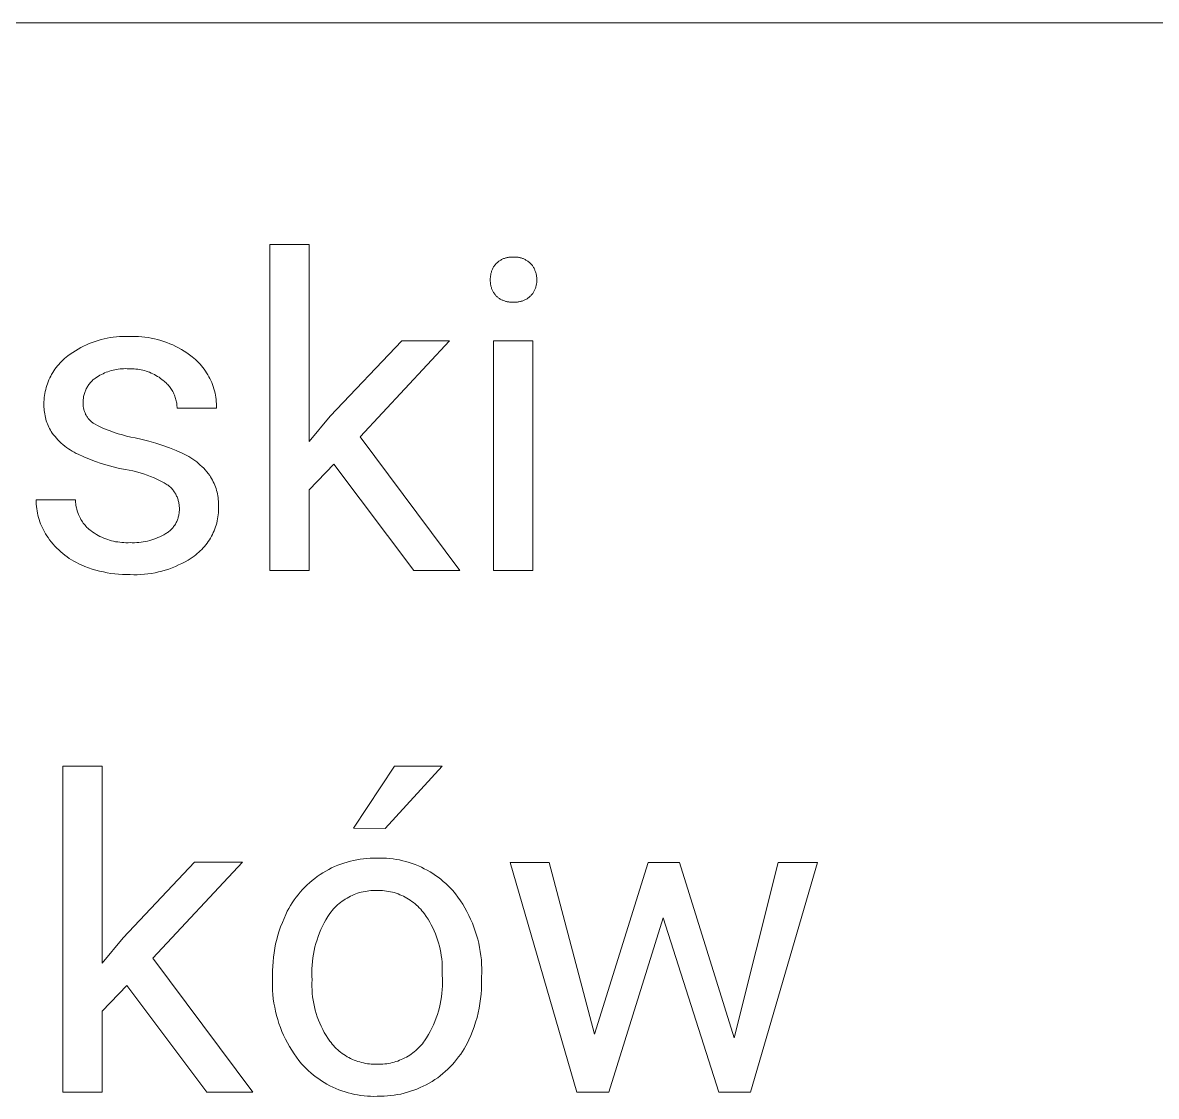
# Model space of a CAD drawing. Header units: millimetres. Extents: x 373 to 3451, y -552 to 1598.
# Drawn here: x 2938.5 to 3045.4, y -309.1 to -207.9 of the extents above; entities that cross this region are included whole.
import ezdxf

# ---------------------------------------------------------------- set-up
doc = ezdxf.new("R2010")
doc.units = ezdxf.units.MM
doc.header["$MEASUREMENT"] = 0
doc.layers.add('Domyślny', color=7, linetype='Continuous', true_color=0x000000)

msp = doc.modelspace()

# ---------------------------------------------------------------- linework, layer by layer
at = {"layer": 'Domyślny', "color": 18, "lineweight": 15, "true_color": 0x000000}
for p, q in [((3447.83, -207.87), (2287.65, -207.87)), ((2961.82, -259.53), (2961.82, -228.78)), ((2961.82, -228.78), (2965.52, -228.78)), ((2965.52, -228.78), (2965.52, -247.37)), ((2982.89, -230.97), (2982.92, -230.9)), ((2982.92, -230.9), (2982.96, -230.84)), ((2982.96, -230.84), (2983.01, -230.77)), ((2983.01, -230.77), (2983.05, -230.71)), ((2983.05, -230.71), (2983.1, -230.66)), ((2983.1, -230.66), (2983.14, -230.6)), ((2983.14, -230.6), (2983.2, -230.55)), ((2983.2, -230.55), (2983.25, -230.5)), ((2983.25, -230.5), (2983.3, -230.45)), ((2983.3, -230.45), (2983.36, -230.41)), ((2983.36, -230.41), (2983.42, -230.36)), ((2983.42, -230.36), (2983.48, -230.32)), ((2983.48, -230.32), (2983.54, -230.28)), ((2983.54, -230.28), (2983.6, -230.25)), ((2983.6, -230.25), (2983.67, -230.21)), ((2983.67, -230.21), (2983.73, -230.18)), ((2983.73, -230.18), (2983.8, -230.15)), ((2983.8, -230.15), (2983.86, -230.12)), ((2983.86, -230.12), (2983.93, -230.09)), ((2983.93, -230.09), (2984, -230.07)), ((2984, -230.07), (2984.07, -230.05)), ((2984.07, -230.05), (2984.14, -230.03)), ((2984.14, -230.03), (2984.21, -230.01)), ((2984.21, -230.01), (2984.28, -230)), ((2984.28, -230), (2984.35, -229.99)), ((2984.35, -229.99), (2984.42, -229.98)), ((2984.42, -229.98), (2984.5, -229.97)), ((2984.5, -229.97), (2984.57, -229.97)), ((2984.57, -229.97), (2984.64, -229.97)), ((2984.64, -229.97), (2984.71, -229.97)), ((2984.71, -229.97), (2984.78, -229.97)), ((2984.78, -229.97), (2984.86, -229.97)), ((2984.86, -229.97), (2984.93, -229.97)), ((2984.93, -229.97), (2985, -229.97)), ((2985, -229.97), (2985.07, -229.97)), ((2985.07, -229.97), (2985.15, -229.98)), ((2985.15, -229.98), (2985.22, -229.99)), ((2985.22, -229.99), (2985.29, -230)), ((2985.29, -230), (2985.36, -230.02)), ((2985.36, -230.02), (2985.43, -230.03)), ((2985.43, -230.03), (2985.5, -230.05)), ((2985.5, -230.05), (2985.57, -230.07)), ((2985.57, -230.07), (2985.64, -230.1)), ((2985.64, -230.1), (2985.71, -230.12)), ((2985.71, -230.12), (2985.77, -230.15)), ((2985.77, -230.15), (2985.84, -230.18)), ((2985.84, -230.18), (2985.9, -230.21)), ((2985.9, -230.21), (2985.97, -230.25)), ((2985.97, -230.25), (2986.03, -230.28)), ((2986.03, -230.28), (2986.09, -230.32)), ((2986.09, -230.32), (2986.15, -230.36)), ((2986.15, -230.36), (2986.21, -230.41)), ((2986.21, -230.41), (2986.26, -230.45)), ((2986.26, -230.45), (2986.32, -230.5)), ((2986.32, -230.5), (2986.37, -230.55)), ((2986.37, -230.55), (2986.42, -230.6)), ((2986.42, -230.6), (2986.47, -230.65)), ((2986.47, -230.65), (2986.52, -230.71)), ((2986.52, -230.71), (2986.57, -230.77)), ((2986.57, -230.77), (2986.61, -230.83)), ((2986.61, -230.83), (2986.65, -230.9)), ((2986.65, -230.9), (2986.69, -230.96)), ((2982.6, -231.96), (2982.61, -231.89)), ((2982.6, -232.04), (2982.6, -231.96)), ((2982.61, -231.82), (2982.62, -231.74)), ((2982.61, -231.89), (2982.61, -231.82)), ((2982.62, -231.74), (2982.64, -231.67)), ((2982.64, -231.67), (2982.65, -231.59)), ((2982.65, -231.59), (2982.67, -231.52)), ((2982.67, -231.52), (2982.69, -231.45)), ((2982.69, -231.45), (2982.71, -231.38)), ((2982.71, -231.38), (2982.73, -231.31)), ((2982.73, -231.31), (2982.76, -231.24)), ((2982.76, -231.24), (2982.79, -231.17)), ((2982.79, -231.17), (2982.82, -231.1)), ((2982.82, -231.1), (2982.85, -231.03)), ((2982.85, -231.03), (2982.89, -230.97)), ((2986.69, -230.96), (2986.73, -231.03)), ((2986.73, -231.03), (2986.76, -231.1)), ((2986.76, -231.1), (2986.79, -231.16)), ((2986.79, -231.16), (2986.82, -231.23)), ((2986.82, -231.23), (2986.85, -231.3)), ((2986.85, -231.3), (2986.88, -231.37)), ((2986.88, -231.37), (2986.9, -231.45)), ((2986.9, -231.45), (2986.92, -231.52)), ((2986.92, -231.52), (2986.94, -231.59)), ((2986.94, -231.59), (2986.95, -231.67)), ((2986.95, -231.67), (2986.96, -231.74)), ((2986.96, -231.74), (2986.97, -231.81)), ((2986.97, -231.81), (2986.98, -231.89)), ((2986.98, -231.89), (2986.99, -231.96)), ((2986.99, -231.96), (2986.99, -232.04)), ((2982.6, -232.11), (2982.6, -232.04)), ((2982.6, -232.19), (2982.6, -232.11)), ((2982.6, -232.26), (2982.6, -232.19)), ((2982.61, -232.34), (2982.6, -232.26)), ((2982.61, -232.41), (2982.61, -232.34)), ((2982.62, -232.49), (2982.61, -232.41)), ((2982.63, -232.56), (2982.62, -232.49)), ((2982.65, -232.63), (2982.63, -232.56)), ((2982.66, -232.71), (2982.65, -232.63)), ((2982.68, -232.78), (2982.66, -232.71)), ((2982.71, -232.85), (2982.68, -232.78)), ((2982.73, -232.92), (2982.71, -232.85)), ((2982.76, -232.99), (2982.73, -232.92)), ((2982.78, -233.06), (2982.76, -232.99)), ((2982.82, -233.13), (2982.78, -233.06)), ((2986.78, -233.09), (2986.75, -233.15)), ((2986.81, -233.02), (2986.78, -233.09)), ((2986.84, -232.96), (2986.81, -233.02)), ((2986.87, -232.89), (2986.84, -232.96)), ((2986.89, -232.82), (2986.87, -232.89)), ((2986.91, -232.75), (2986.89, -232.82)), ((2986.93, -232.68), (2986.91, -232.75)), ((2986.94, -232.61), (2986.93, -232.68)), ((2986.96, -232.54), (2986.94, -232.61)), ((2986.97, -232.47), (2986.96, -232.54)), ((2986.98, -232.4), (2986.97, -232.47)), ((2986.99, -232.26), (2986.98, -232.33)), ((2986.98, -232.33), (2986.98, -232.4)), ((2986.99, -232.04), (2986.99, -232.11)), ((2986.99, -232.11), (2986.99, -232.19)), ((2986.99, -232.19), (2986.99, -232.26)), ((2982.85, -233.19), (2982.82, -233.13)), ((2982.89, -233.26), (2982.85, -233.19)), ((2982.92, -233.32), (2982.89, -233.26)), ((2982.96, -233.38), (2982.92, -233.32)), ((2983.01, -233.45), (2982.96, -233.38)), ((2983.05, -233.51), (2983.01, -233.45)), ((2983.1, -233.56), (2983.05, -233.51)), ((2983.14, -233.62), (2983.1, -233.56)), ((2983.2, -233.67), (2983.14, -233.62)), ((2983.25, -233.72), (2983.2, -233.67)), ((2983.31, -233.76), (2983.25, -233.72)), ((2983.36, -233.81), (2983.31, -233.76)), ((2983.42, -233.85), (2983.36, -233.81)), ((2983.48, -233.89), (2983.42, -233.85)), ((2983.54, -233.93), (2983.48, -233.89)), ((2983.61, -233.96), (2983.54, -233.93)), ((2983.67, -233.99), (2983.61, -233.96)), ((2983.73, -234.03), (2983.67, -233.99)), ((2983.8, -234.05), (2983.73, -234.03)), ((2983.87, -234.08), (2983.8, -234.05)), ((2983.93, -234.11), (2983.87, -234.08)), ((2984, -234.13), (2983.93, -234.11)), ((2984.07, -234.15), (2984, -234.13)), ((2984.14, -234.17), (2984.07, -234.15)), ((2985.45, -234.16), (2985.38, -234.17)), ((2985.53, -234.14), (2985.45, -234.16)), ((2985.6, -234.12), (2985.53, -234.14)), ((2985.67, -234.09), (2985.6, -234.12)), ((2985.74, -234.07), (2985.67, -234.09)), ((2985.81, -234.04), (2985.74, -234.07)), ((2985.87, -234.01), (2985.81, -234.04)), ((2985.94, -233.97), (2985.87, -234.01)), ((2986.01, -233.94), (2985.94, -233.97)), ((2986.07, -233.9), (2986.01, -233.94)), ((2986.13, -233.86), (2986.07, -233.9)), ((2986.19, -233.81), (2986.13, -233.86)), ((2986.25, -233.77), (2986.19, -233.81)), ((2986.31, -233.72), (2986.25, -233.77)), ((2986.37, -233.67), (2986.31, -233.72)), ((2986.42, -233.62), (2986.37, -233.67)), ((2986.47, -233.57), (2986.42, -233.62)), ((2986.52, -233.51), (2986.47, -233.57)), ((2986.56, -233.46), (2986.52, -233.51)), ((2986.6, -233.4), (2986.56, -233.46)), ((2986.64, -233.34), (2986.6, -233.4)), ((2986.68, -233.28), (2986.64, -233.34)), ((2986.72, -233.22), (2986.68, -233.28)), ((2986.75, -233.15), (2986.72, -233.22)), ((2984.21, -234.18), (2984.14, -234.17)), ((2984.28, -234.19), (2984.21, -234.18)), ((2984.35, -234.2), (2984.28, -234.19)), ((2984.43, -234.21), (2984.35, -234.2)), ((2984.5, -234.22), (2984.43, -234.21)), ((2984.57, -234.22), (2984.5, -234.22)), ((2984.64, -234.22), (2984.57, -234.22)), ((2984.71, -234.22), (2984.64, -234.22)), ((2984.78, -234.22), (2984.71, -234.22)), ((2984.86, -234.22), (2984.78, -234.22)), ((2984.93, -234.22), (2984.86, -234.22)), ((2985.01, -234.22), (2984.93, -234.22)), ((2985.08, -234.22), (2985.01, -234.22)), ((2985.16, -234.21), (2985.08, -234.22)), ((2985.23, -234.2), (2985.16, -234.21)), ((2985.31, -234.19), (2985.23, -234.2)), ((2985.38, -234.17), (2985.31, -234.19)), ((2943.98, -238.5), (2944.24, -238.37)), ((2944.24, -238.37), (2944.51, -238.24)), ((2944.51, -238.24), (2944.78, -238.12)), ((2944.78, -238.12), (2945.05, -238.02)), ((2945.05, -238.02), (2945.33, -237.92)), ((2945.33, -237.92), (2945.61, -237.83)), ((2945.61, -237.83), (2945.89, -237.75)), ((2945.89, -237.75), (2946.18, -237.68)), ((2946.18, -237.68), (2946.46, -237.61)), ((2946.46, -237.61), (2946.75, -237.56)), ((2946.75, -237.56), (2947.04, -237.52)), ((2947.04, -237.52), (2947.34, -237.49)), ((2947.34, -237.49), (2947.63, -237.47)), ((2947.63, -237.47), (2947.92, -237.45)), ((2947.92, -237.45), (2948.22, -237.45)), ((2948.22, -237.45), (2948.51, -237.46)), ((2948.51, -237.46), (2948.82, -237.45)), ((2948.82, -237.45), (2949.12, -237.45)), ((2949.12, -237.45), (2949.43, -237.46)), ((2949.43, -237.46), (2949.73, -237.49)), ((2949.73, -237.49), (2950.03, -237.52)), ((2950.03, -237.52), (2950.33, -237.56)), ((2950.33, -237.56), (2950.63, -237.61)), ((2950.63, -237.61), (2950.93, -237.68)), ((2950.93, -237.68), (2951.23, -237.75)), ((2951.23, -237.75), (2951.52, -237.83)), ((2951.52, -237.83), (2951.81, -237.92)), ((2951.81, -237.92), (2952.1, -238.03)), ((2952.1, -238.03), (2952.38, -238.14)), ((2952.38, -238.14), (2952.66, -238.26)), ((2952.66, -238.26), (2952.93, -238.39)), ((2952.93, -238.39), (2953.2, -238.53)), ((2967.51, -244.99), (2974.26, -237.86)), ((2978.76, -237.86), (2970.33, -246.91)), ((2974.26, -237.86), (2978.76, -237.86)), ((2982.91, -259.52), (2982.91, -237.86)), ((2982.91, -237.86), (2986.61, -237.86)), ((2986.61, -237.86), (2986.61, -259.52)), ((2942.45, -239.55), (2942.6, -239.42)), ((2942.6, -239.42), (2942.75, -239.3)), ((2942.75, -239.3), (2942.99, -239.13)), ((2942.99, -239.13), (2943.23, -238.96)), ((2943.23, -238.96), (2943.47, -238.8)), ((2943.47, -238.8), (2943.73, -238.65)), ((2943.73, -238.65), (2943.98, -238.5)), ((2953.2, -238.53), (2953.47, -238.68)), ((2953.47, -238.68), (2953.73, -238.84)), ((2953.73, -238.84), (2953.98, -239.01)), ((2953.98, -239.01), (2954.23, -239.18)), ((2954.23, -239.18), (2954.48, -239.37)), ((2954.48, -239.37), (2954.64, -239.5)), ((2954.64, -239.5), (2954.79, -239.63)), ((2941.43, -240.7), (2941.54, -240.54)), ((2941.54, -240.54), (2941.66, -240.39)), ((2941.66, -240.39), (2941.78, -240.24)), ((2941.78, -240.24), (2941.9, -240.09)), ((2941.9, -240.09), (2942.03, -239.95)), ((2942.03, -239.95), (2942.17, -239.81)), ((2942.17, -239.81), (2942.31, -239.67)), ((2942.31, -239.67), (2942.45, -239.55)), ((2947.35, -240.57), (2947.18, -240.6)), ((2947.51, -240.54), (2947.35, -240.57)), ((2947.68, -240.52), (2947.51, -240.54)), ((2947.84, -240.51), (2947.68, -240.52)), ((2948.01, -240.5), (2947.84, -240.51)), ((2948.18, -240.49), (2948.01, -240.5)), ((2948.35, -240.5), (2948.18, -240.49)), ((2948.51, -240.5), (2948.35, -240.5)), ((2948.68, -240.5), (2948.51, -240.5)), ((2948.85, -240.5), (2948.68, -240.5)), ((2949.01, -240.51), (2948.85, -240.5)), ((2949.18, -240.53), (2949.01, -240.51)), ((2949.35, -240.55), (2949.18, -240.53)), ((2949.51, -240.57), (2949.35, -240.55)), ((2949.67, -240.6), (2949.51, -240.57)), ((2954.79, -239.63), (2954.94, -239.77)), ((2954.94, -239.77), (2955.09, -239.92)), ((2955.09, -239.92), (2955.23, -240.07)), ((2955.23, -240.07), (2955.37, -240.22)), ((2955.37, -240.22), (2955.5, -240.38)), ((2955.5, -240.38), (2955.62, -240.55)), ((2955.62, -240.55), (2955.74, -240.72)), ((2940.9, -241.73), (2940.97, -241.55)), ((2940.97, -241.55), (2941.05, -241.37)), ((2941.05, -241.37), (2941.14, -241.2)), ((2941.14, -241.2), (2941.23, -241.03)), ((2941.23, -241.03), (2941.33, -240.87)), ((2941.33, -240.87), (2941.43, -240.7)), ((2945.06, -241.63), (2944.99, -241.7)), ((2945.13, -241.56), (2945.06, -241.63)), ((2945.2, -241.5), (2945.13, -241.56)), ((2945.28, -241.44), (2945.2, -241.5)), ((2945.36, -241.38), (2945.28, -241.44)), ((2945.49, -241.29), (2945.36, -241.38)), ((2945.64, -241.2), (2945.49, -241.29)), ((2945.78, -241.12), (2945.64, -241.2)), ((2945.93, -241.04), (2945.78, -241.12)), ((2946.08, -240.97), (2945.93, -241.04)), ((2946.23, -240.9), (2946.08, -240.97)), ((2946.38, -240.84), (2946.23, -240.9)), ((2946.54, -240.78), (2946.38, -240.84)), ((2946.7, -240.72), (2946.54, -240.78)), ((2946.86, -240.68), (2946.7, -240.72)), ((2947.02, -240.63), (2946.86, -240.68)), ((2947.18, -240.6), (2947.02, -240.63)), ((2949.84, -240.64), (2949.67, -240.6)), ((2950, -240.68), (2949.84, -240.64)), ((2950.16, -240.73), (2950, -240.68)), ((2950.32, -240.79), (2950.16, -240.73)), ((2950.47, -240.84), (2950.32, -240.79)), ((2950.63, -240.91), (2950.47, -240.84)), ((2950.78, -240.98), (2950.63, -240.91)), ((2950.93, -241.05), (2950.78, -240.98)), ((2951.07, -241.14), (2950.93, -241.05)), ((2951.22, -241.22), (2951.07, -241.14)), ((2951.36, -241.31), (2951.22, -241.22)), ((2951.5, -241.41), (2951.36, -241.31)), ((2951.63, -241.51), (2951.5, -241.41)), ((2951.76, -241.61), (2951.63, -241.51)), ((2951.85, -241.68), (2951.76, -241.61)), ((2955.74, -240.72), (2955.85, -240.89)), ((2955.85, -240.89), (2955.96, -241.07)), ((2955.96, -241.07), (2956.06, -241.25)), ((2956.06, -241.25), (2956.16, -241.43)), ((2956.16, -241.43), (2956.24, -241.62)), ((2956.24, -241.62), (2956.33, -241.81)), ((2940.59, -242.84), (2940.62, -242.65)), ((2940.62, -242.65), (2940.67, -242.46)), ((2940.67, -242.46), (2940.71, -242.28)), ((2940.71, -242.28), (2940.77, -242.09)), ((2940.77, -242.09), (2940.83, -241.91)), ((2940.83, -241.91), (2940.9, -241.73)), ((2944.38, -242.66), (2944.35, -242.75)), ((2944.42, -242.57), (2944.38, -242.66)), ((2944.46, -242.48), (2944.42, -242.57)), ((2944.5, -242.4), (2944.46, -242.48)), ((2944.54, -242.31), (2944.5, -242.4)), ((2944.59, -242.23), (2944.54, -242.31)), ((2944.64, -242.15), (2944.59, -242.23)), ((2944.69, -242.07), (2944.64, -242.15)), ((2944.75, -241.99), (2944.69, -242.07)), ((2944.8, -241.91), (2944.75, -241.99)), ((2944.86, -241.84), (2944.8, -241.91)), ((2944.93, -241.77), (2944.86, -241.84)), ((2944.99, -241.7), (2944.93, -241.77)), ((2951.94, -241.76), (2951.85, -241.68)), ((2952.03, -241.84), (2951.94, -241.76)), ((2952.11, -241.92), (2952.03, -241.84)), ((2952.19, -242), (2952.11, -241.92)), ((2952.26, -242.09), (2952.19, -242)), ((2952.34, -242.18), (2952.26, -242.09)), ((2952.41, -242.27), (2952.34, -242.18)), ((2952.48, -242.37), (2952.41, -242.27)), ((2952.54, -242.46), (2952.48, -242.37)), ((2952.6, -242.56), (2952.54, -242.46)), ((2952.66, -242.66), (2952.6, -242.56)), ((2952.71, -242.77), (2952.66, -242.66)), ((2956.33, -241.81), (2956.4, -242)), ((2956.4, -242), (2956.47, -242.19)), ((2956.47, -242.19), (2956.53, -242.39)), ((2956.53, -242.39), (2956.59, -242.59)), ((2956.59, -242.59), (2956.64, -242.79)), ((2940.51, -243.61), (2940.52, -243.42)), ((2940.51, -243.8), (2940.51, -243.61)), ((2940.52, -243.42), (2940.54, -243.22)), ((2940.54, -243.22), (2940.56, -243.03)), ((2940.56, -243.03), (2940.59, -242.84)), ((2944.21, -243.69), (2944.2, -243.77)), ((2944.2, -243.77), (2944.2, -243.85)), ((2944.22, -243.4), (2944.21, -243.5)), ((2944.21, -243.5), (2944.21, -243.59)), ((2944.21, -243.59), (2944.21, -243.69)), ((2944.23, -243.31), (2944.22, -243.4)), ((2944.24, -243.21), (2944.23, -243.31)), ((2944.25, -243.12), (2944.24, -243.21)), ((2944.27, -243.03), (2944.25, -243.12)), ((2944.3, -242.93), (2944.27, -243.03)), ((2944.32, -242.84), (2944.3, -242.93)), ((2944.35, -242.75), (2944.32, -242.84)), ((2952.76, -242.87), (2952.71, -242.77)), ((2952.81, -242.98), (2952.76, -242.87)), ((2952.85, -243.09), (2952.81, -242.98)), ((2952.89, -243.2), (2952.85, -243.09)), ((2952.92, -243.31), (2952.89, -243.2)), ((2952.96, -243.42), (2952.92, -243.31)), ((2952.98, -243.53), (2952.96, -243.42)), ((2953.01, -243.65), (2952.98, -243.53)), ((2953.03, -243.76), (2953.01, -243.65)), ((2953.04, -243.88), (2953.03, -243.76)), ((2956.64, -242.79), (2956.68, -242.99)), ((2956.68, -242.99), (2956.71, -243.19)), ((2956.71, -243.19), (2956.74, -243.4)), ((2956.74, -243.4), (2956.76, -243.6)), ((2956.76, -243.6), (2956.78, -243.81)), ((2940.51, -243.97), (2940.51, -243.8)), ((2940.51, -244.13), (2940.51, -243.97)), ((2940.52, -244.29), (2940.51, -244.13)), ((2940.53, -244.45), (2940.52, -244.29)), ((2940.55, -244.61), (2940.53, -244.45)), ((2940.58, -244.77), (2940.55, -244.61)), ((2940.61, -244.93), (2940.58, -244.77)), ((2944.2, -243.85), (2944.21, -243.92)), ((2944.21, -243.92), (2944.21, -244)), ((2944.21, -244), (2944.22, -244.08)), ((2944.22, -244.08), (2944.23, -244.15)), ((2944.23, -244.15), (2944.24, -244.23)), ((2944.24, -244.23), (2944.26, -244.31)), ((2944.26, -244.31), (2944.28, -244.38)), ((2944.28, -244.38), (2944.3, -244.45)), ((2944.3, -244.45), (2944.32, -244.53)), ((2944.32, -244.53), (2944.35, -244.6)), ((2944.35, -244.6), (2944.38, -244.67)), ((2944.38, -244.67), (2944.41, -244.74)), ((2944.41, -244.74), (2944.44, -244.81)), ((2944.44, -244.81), (2944.48, -244.88)), ((2953.05, -243.99), (2953.04, -243.88)), ((2953.06, -244.11), (2953.05, -243.99)), ((2953.06, -244.22), (2953.06, -244.11)), ((2956.78, -244.22), (2953.06, -244.22)), ((2956.78, -243.81), (2956.78, -244.02)), ((2956.78, -244.02), (2956.78, -244.22)), ((2940.64, -245.09), (2940.61, -244.93)), ((2940.69, -245.25), (2940.64, -245.09)), ((2940.73, -245.4), (2940.69, -245.25)), ((2940.78, -245.56), (2940.73, -245.4)), ((2940.84, -245.71), (2940.78, -245.56)), ((2940.9, -245.86), (2940.84, -245.71)), ((2940.97, -246.01), (2940.9, -245.86)), ((2944.48, -244.88), (2944.52, -244.95)), ((2944.52, -244.95), (2944.56, -245.01)), ((2944.56, -245.01), (2944.6, -245.08)), ((2944.6, -245.08), (2944.65, -245.14)), ((2944.65, -245.14), (2944.69, -245.2)), ((2944.69, -245.2), (2944.74, -245.26)), ((2944.74, -245.26), (2944.8, -245.32)), ((2944.8, -245.32), (2944.85, -245.38)), ((2944.85, -245.38), (2944.9, -245.43)), ((2944.9, -245.43), (2944.96, -245.48)), ((2944.96, -245.48), (2945.02, -245.53)), ((2945.02, -245.53), (2945.08, -245.58)), ((2945.08, -245.58), (2945.14, -245.62)), ((2945.14, -245.62), (2945.21, -245.67)), ((2945.21, -245.67), (2945.27, -245.71)), ((2945.27, -245.71), (2945.63, -245.89)), ((2945.63, -245.89), (2946, -246.07)), ((2965.52, -247.37), (2967.51, -244.99)), ((2941.04, -246.15), (2940.97, -246.01)), ((2941.12, -246.29), (2941.04, -246.15)), ((2941.2, -246.43), (2941.12, -246.29)), ((2941.29, -246.57), (2941.2, -246.43)), ((2941.42, -246.74), (2941.29, -246.57)), ((2941.55, -246.9), (2941.42, -246.74)), ((2941.69, -247.06), (2941.55, -246.9)), ((2946, -246.07), (2946.37, -246.23)), ((2946.37, -246.23), (2946.75, -246.37)), ((2946.75, -246.37), (2947.13, -246.51)), ((2947.13, -246.51), (2947.52, -246.64)), ((2947.52, -246.64), (2947.91, -246.75)), ((2947.91, -246.75), (2948.3, -246.85)), ((2948.3, -246.85), (2948.7, -246.94)), ((2948.7, -246.94), (2949.1, -247.01)), ((2970.33, -246.91), (2979.74, -259.53)), ((2941.83, -247.22), (2941.69, -247.06)), ((2941.98, -247.37), (2941.83, -247.22)), ((2942.14, -247.51), (2941.98, -247.37)), ((2942.3, -247.65), (2942.14, -247.51)), ((2942.46, -247.79), (2942.3, -247.65)), ((2942.63, -247.92), (2942.46, -247.79)), ((2942.81, -248.04), (2942.63, -247.92)), ((2942.98, -248.16), (2942.81, -248.04)), ((2949.1, -247.01), (2949.76, -247.16)), ((2949.76, -247.16), (2950.41, -247.33)), ((2950.41, -247.33), (2951.07, -247.52)), ((2951.07, -247.52), (2951.71, -247.73)), ((2951.71, -247.73), (2952.35, -247.96)), ((2952.35, -247.96), (2952.98, -248.21)), ((2943.16, -248.27), (2942.98, -248.16)), ((2943.35, -248.38), (2943.16, -248.27)), ((2943.53, -248.48), (2943.35, -248.38)), ((2943.73, -248.57), (2943.53, -248.48)), ((2944.26, -248.81), (2943.73, -248.57)), ((2944.81, -249.04), (2944.26, -248.81)), ((2945.36, -249.24), (2944.81, -249.04)), ((2952.98, -248.21), (2953.6, -248.49)), ((2953.6, -248.49), (2953.8, -248.58)), ((2953.8, -248.58), (2953.99, -248.68)), ((2953.99, -248.68), (2954.18, -248.79)), ((2954.18, -248.79), (2954.37, -248.91)), ((2954.37, -248.91), (2954.56, -249.03)), ((2954.56, -249.03), (2954.74, -249.16)), ((2945.91, -249.43), (2945.36, -249.24)), ((2946.48, -249.61), (2945.91, -249.43)), ((2947.04, -249.76), (2946.48, -249.61)), ((2947.62, -249.9), (2947.04, -249.76)), ((2948.19, -250.01), (2947.62, -249.9)), ((2948.54, -250.07), (2948.19, -250.01)), ((2948.89, -250.14), (2948.54, -250.07)), ((2949.23, -250.22), (2948.89, -250.14)), ((2954.74, -249.16), (2954.91, -249.29)), ((2954.91, -249.29), (2955.09, -249.43)), ((2955.09, -249.43), (2955.25, -249.58)), ((2955.25, -249.58), (2955.41, -249.73)), ((2955.41, -249.73), (2955.57, -249.89)), ((2955.57, -249.89), (2955.72, -250.05)), ((2955.72, -250.05), (2955.87, -250.22)), ((2967.85, -249.49), (2965.52, -251.91)), ((2975.39, -259.53), (2967.85, -249.49)), ((2949.57, -250.32), (2949.23, -250.22)), ((2949.9, -250.42), (2949.57, -250.32)), ((2950.24, -250.53), (2949.9, -250.42)), ((2950.57, -250.66), (2950.24, -250.53)), ((2950.89, -250.79), (2950.57, -250.66)), ((2951.21, -250.94), (2950.89, -250.79)), ((2951.53, -251.1), (2951.21, -250.94)), ((2951.84, -251.26), (2951.53, -251.1)), ((2952.14, -251.44), (2951.84, -251.26)), ((2955.87, -250.22), (2956, -250.39)), ((2956, -250.39), (2956.14, -250.57)), ((2956.14, -250.57), (2956.23, -250.71)), ((2956.23, -250.71), (2956.32, -250.86)), ((2956.32, -250.86), (2956.4, -251.01)), ((2956.4, -251.01), (2956.48, -251.17)), ((2956.48, -251.17), (2956.55, -251.33)), ((2952.21, -251.49), (2952.14, -251.44)), ((2952.29, -251.55), (2952.21, -251.49)), ((2952.36, -251.61), (2952.29, -251.55)), ((2952.43, -251.68), (2952.36, -251.61)), ((2952.49, -251.74), (2952.43, -251.68)), ((2952.56, -251.81), (2952.49, -251.74)), ((2952.62, -251.88), (2952.56, -251.81)), ((2952.68, -251.95), (2952.62, -251.88)), ((2952.74, -252.03), (2952.68, -251.95)), ((2952.79, -252.1), (2952.74, -252.03)), ((2952.84, -252.18), (2952.79, -252.1)), ((2952.89, -252.26), (2952.84, -252.18)), ((2952.94, -252.34), (2952.89, -252.26)), ((2956.55, -251.33), (2956.62, -251.49)), ((2956.62, -251.49), (2956.68, -251.65)), ((2956.68, -251.65), (2956.74, -251.81)), ((2956.74, -251.81), (2956.79, -251.98)), ((2956.79, -251.98), (2956.83, -252.14)), ((2956.83, -252.14), (2956.87, -252.31)), ((2956.87, -252.31), (2956.91, -252.48)), ((2965.52, -251.91), (2965.52, -259.53)), ((2939.77, -253.06), (2939.77, -252.85)), ((2939.77, -252.85), (2943.47, -252.85)), ((2939.78, -253.28), (2939.77, -253.06)), ((2939.8, -253.49), (2939.78, -253.28)), ((2943.47, -252.85), (2943.47, -252.98)), ((2943.47, -252.98), (2943.48, -253.12)), ((2943.48, -253.12), (2943.5, -253.25)), ((2943.5, -253.25), (2943.52, -253.38)), ((2943.52, -253.38), (2943.54, -253.51)), ((2952.98, -252.42), (2952.94, -252.34)), ((2953.02, -252.51), (2952.98, -252.42)), ((2953.06, -252.59), (2953.02, -252.51)), ((2953.1, -252.68), (2953.06, -252.59)), ((2953.13, -252.77), (2953.1, -252.68)), ((2953.16, -252.85), (2953.13, -252.77)), ((2953.18, -252.94), (2953.16, -252.85)), ((2953.21, -253.03), (2953.18, -252.94)), ((2953.23, -253.13), (2953.21, -253.03)), ((2953.24, -253.22), (2953.23, -253.13)), ((2953.26, -253.31), (2953.24, -253.22)), ((2953.27, -253.4), (2953.26, -253.31)), ((2953.27, -253.5), (2953.27, -253.4)), ((2956.91, -252.48), (2956.93, -252.66)), ((2956.93, -252.66), (2956.95, -252.83)), ((2956.95, -252.83), (2956.97, -253)), ((2956.97, -253), (2956.98, -253.17)), ((2956.98, -253.17), (2956.98, -253.35)), ((2956.98, -253.35), (2956.98, -253.52)), ((2939.83, -253.7), (2939.8, -253.49)), ((2939.86, -253.91), (2939.83, -253.7)), ((2939.9, -254.11), (2939.86, -253.91)), ((2939.94, -254.32), (2939.9, -254.11)), ((2939.99, -254.52), (2939.94, -254.32)), ((2943.54, -253.51), (2943.57, -253.63)), ((2943.57, -253.63), (2943.6, -253.76)), ((2943.6, -253.76), (2943.63, -253.89)), ((2943.63, -253.89), (2943.67, -254.01)), ((2943.67, -254.01), (2943.72, -254.14)), ((2943.72, -254.14), (2943.77, -254.26)), ((2943.77, -254.26), (2943.82, -254.38)), ((2943.82, -254.38), (2943.88, -254.5)), ((2953.18, -254.5), (2953.21, -254.41)), ((2953.21, -254.41), (2953.23, -254.32)), ((2953.23, -254.32), (2953.24, -254.23)), ((2953.24, -254.23), (2953.26, -254.14)), ((2953.26, -254.14), (2953.27, -254.05)), ((2953.28, -253.59), (2953.27, -253.5)), ((2953.27, -253.96), (2953.28, -253.87)), ((2953.27, -254.05), (2953.27, -253.96)), ((2953.28, -253.68), (2953.28, -253.59)), ((2953.28, -253.78), (2953.28, -253.68)), ((2953.28, -253.87), (2953.28, -253.78)), ((2956.94, -254.29), (2956.92, -254.48)), ((2956.96, -254.1), (2956.94, -254.29)), ((2956.97, -253.91), (2956.96, -254.1)), ((2956.98, -253.71), (2956.97, -253.91)), ((2956.98, -253.52), (2956.98, -253.71)), ((2940.05, -254.73), (2939.99, -254.52)), ((2940.12, -254.93), (2940.05, -254.73)), ((2940.19, -255.13), (2940.12, -254.93)), ((2940.27, -255.32), (2940.19, -255.13)), ((2940.36, -255.51), (2940.27, -255.32)), ((2940.45, -255.7), (2940.36, -255.51)), ((2943.88, -254.5), (2943.94, -254.61)), ((2943.94, -254.61), (2944, -254.73)), ((2944, -254.73), (2944.07, -254.84)), ((2944.07, -254.84), (2944.14, -254.95)), ((2944.14, -254.95), (2944.22, -255.06)), ((2944.22, -255.06), (2944.3, -255.16)), ((2944.3, -255.16), (2944.38, -255.26)), ((2944.38, -255.26), (2944.47, -255.36)), ((2944.47, -255.36), (2944.56, -255.46)), ((2944.56, -255.46), (2944.66, -255.55)), ((2952.56, -255.6), (2952.63, -255.53)), ((2952.63, -255.53), (2952.68, -255.46)), ((2952.68, -255.46), (2952.74, -255.39)), ((2952.74, -255.39), (2952.8, -255.32)), ((2952.8, -255.32), (2952.85, -255.24)), ((2952.85, -255.24), (2952.9, -255.16)), ((2952.9, -255.16), (2952.94, -255.08)), ((2952.94, -255.08), (2952.99, -255)), ((2952.99, -255), (2953.03, -254.92)), ((2953.03, -254.92), (2953.06, -254.84)), ((2953.06, -254.84), (2953.1, -254.76)), ((2953.1, -254.76), (2953.13, -254.67)), ((2953.13, -254.67), (2953.16, -254.58)), ((2953.16, -254.58), (2953.18, -254.5)), ((2956.69, -255.42), (2956.63, -255.6)), ((2956.75, -255.24), (2956.69, -255.42)), ((2956.8, -255.05), (2956.75, -255.24)), ((2956.85, -254.86), (2956.8, -255.05)), ((2956.88, -254.67), (2956.85, -254.86)), ((2956.92, -254.48), (2956.88, -254.67)), ((2940.55, -255.89), (2940.45, -255.7)), ((2940.66, -256.07), (2940.55, -255.89)), ((2940.77, -256.25), (2940.66, -256.07)), ((2940.89, -256.43), (2940.77, -256.25)), ((2941.04, -256.64), (2940.89, -256.43)), ((2944.66, -255.55), (2944.75, -255.64)), ((2944.75, -255.64), (2944.85, -255.72)), ((2944.85, -255.72), (2944.96, -255.8)), ((2944.96, -255.8), (2945.12, -255.92)), ((2945.12, -255.92), (2945.28, -256.02)), ((2945.28, -256.02), (2945.45, -256.13)), ((2945.45, -256.13), (2945.62, -256.22)), ((2945.62, -256.22), (2945.79, -256.31)), ((2945.79, -256.31), (2945.97, -256.39)), ((2945.97, -256.39), (2946.15, -256.47)), ((2946.15, -256.47), (2946.33, -256.54)), ((2946.33, -256.54), (2946.52, -256.61)), ((2946.52, -256.61), (2946.7, -256.67)), ((2950.68, -256.64), (2950.87, -256.58)), ((2950.87, -256.58), (2951.07, -256.5)), ((2951.07, -256.5), (2951.26, -256.43)), ((2951.26, -256.43), (2951.45, -256.34)), ((2951.45, -256.34), (2951.63, -256.25)), ((2951.63, -256.25), (2951.82, -256.15)), ((2951.82, -256.15), (2952, -256.05)), ((2952, -256.05), (2952.07, -256)), ((2952.07, -256), (2952.15, -255.95)), ((2952.15, -255.95), (2952.22, -255.9)), ((2952.22, -255.9), (2952.3, -255.84)), ((2952.3, -255.84), (2952.37, -255.79)), ((2952.37, -255.79), (2952.43, -255.73)), ((2952.43, -255.73), (2952.5, -255.66)), ((2952.5, -255.66), (2952.56, -255.6)), ((2956.21, -256.47), (2956.11, -256.64)), ((2956.31, -256.3), (2956.21, -256.47)), ((2956.39, -256.13), (2956.31, -256.3)), ((2956.48, -255.96), (2956.39, -256.13)), ((2956.55, -255.78), (2956.48, -255.96)), ((2956.63, -255.6), (2956.55, -255.78)), ((2941.2, -256.84), (2941.04, -256.64)), ((2941.36, -257.04), (2941.2, -256.84)), ((2941.53, -257.23), (2941.36, -257.04)), ((2941.71, -257.41), (2941.53, -257.23)), ((2941.9, -257.59), (2941.71, -257.41)), ((2942.09, -257.77), (2941.9, -257.59)), ((2946.7, -256.67), (2946.89, -256.72)), ((2946.89, -256.72), (2947.08, -256.77)), ((2947.08, -256.77), (2947.27, -256.81)), ((2947.27, -256.81), (2947.46, -256.84)), ((2947.46, -256.84), (2947.66, -256.87)), ((2947.66, -256.87), (2947.85, -256.89)), ((2947.85, -256.89), (2948.05, -256.9)), ((2948.05, -256.9), (2948.24, -256.91)), ((2948.24, -256.91), (2948.44, -256.91)), ((2948.44, -256.91), (2948.63, -256.9)), ((2948.63, -256.9), (2948.84, -256.91)), ((2948.84, -256.91), (2949.05, -256.91)), ((2949.05, -256.91), (2949.26, -256.9)), ((2949.26, -256.9), (2949.46, -256.88)), ((2949.46, -256.88), (2949.67, -256.86)), ((2949.67, -256.86), (2949.87, -256.83)), ((2949.87, -256.83), (2950.08, -256.79)), ((2950.08, -256.79), (2950.28, -256.75)), ((2950.28, -256.75), (2950.48, -256.7)), ((2950.48, -256.7), (2950.68, -256.64)), ((2955.25, -257.68), (2955.11, -257.81)), ((2955.39, -257.54), (2955.25, -257.68)), ((2955.52, -257.4), (2955.39, -257.54)), ((2955.65, -257.26), (2955.52, -257.4)), ((2955.77, -257.11), (2955.65, -257.26)), ((2955.89, -256.96), (2955.77, -257.11)), ((2956, -256.8), (2955.89, -256.96)), ((2956.11, -256.64), (2956, -256.8)), ((2942.28, -257.93), (2942.09, -257.77)), ((2942.49, -258.09), (2942.28, -257.93)), ((2942.69, -258.24), (2942.49, -258.09)), ((2942.9, -258.39), (2942.69, -258.24)), ((2943.12, -258.53), (2942.9, -258.39)), ((2943.34, -258.66), (2943.12, -258.53)), ((2943.57, -258.78), (2943.34, -258.66)), ((2953.81, -258.7), (2953.51, -258.86)), ((2954.1, -258.54), (2953.81, -258.7)), ((2954.38, -258.36), (2954.1, -258.54)), ((2954.66, -258.17), (2954.38, -258.36)), ((2954.82, -258.06), (2954.66, -258.17)), ((2954.97, -257.94), (2954.82, -258.06)), ((2955.11, -257.81), (2954.97, -257.94)), ((2943.8, -258.9), (2943.57, -258.78)), ((2944.03, -259), (2943.8, -258.9)), ((2944.37, -259.14), (2944.03, -259)), ((2944.71, -259.27), (2944.37, -259.14)), ((2945.05, -259.39), (2944.71, -259.27)), ((2945.4, -259.5), (2945.05, -259.39)), ((2945.75, -259.59), (2945.4, -259.5)), ((2946.11, -259.67), (2945.75, -259.59)), ((2946.46, -259.75), (2946.11, -259.67)), ((2946.82, -259.81), (2946.46, -259.75)), ((2947.18, -259.85), (2946.82, -259.81)), ((2950.64, -259.8), (2950.31, -259.85)), ((2950.98, -259.74), (2950.64, -259.8)), ((2951.3, -259.67), (2950.98, -259.74)), ((2951.63, -259.59), (2951.3, -259.67)), ((2951.95, -259.49), (2951.63, -259.59)), ((2952.27, -259.39), (2951.95, -259.49)), ((2952.59, -259.27), (2952.27, -259.39)), ((2952.9, -259.15), (2952.59, -259.27)), ((2953.21, -259.01), (2952.9, -259.15)), ((2953.51, -258.86), (2953.21, -259.01)), ((2965.52, -259.53), (2961.82, -259.53)), ((2979.74, -259.53), (2975.39, -259.53)), ((2986.61, -259.52), (2982.91, -259.52)), ((2947.54, -259.89), (2947.18, -259.85)), ((2947.91, -259.91), (2947.54, -259.89)), ((2948.27, -259.92), (2947.91, -259.91)), ((2948.63, -259.92), (2948.27, -259.92)), ((2948.97, -259.93), (2948.63, -259.92)), ((2949.31, -259.93), (2948.97, -259.93)), ((2949.64, -259.91), (2949.31, -259.93)), ((2949.98, -259.89), (2949.64, -259.91)), ((2950.31, -259.85), (2949.98, -259.89)), ((2942.29, -308.72), (2942.29, -277.97)), ((2942.29, -277.97), (2945.99, -277.97)), ((2945.99, -277.97), (2945.99, -296.56)), ((2969.71, -283.84), (2973.58, -277.97)), ((2978.05, -277.97), (2972.69, -283.85)), ((2973.58, -277.97), (2978.05, -277.97)), ((2972.69, -283.85), (2969.71, -283.84)), ((2947.97, -294.18), (2954.72, -287.05)), ((2959.22, -287.05), (2950.79, -296.1)), ((2954.72, -287.05), (2959.22, -287.05)), ((2967.36, -287.72), (2967.64, -287.58)), ((2967.64, -287.58), (2967.92, -287.45)), ((2967.92, -287.45), (2968.21, -287.33)), ((2968.21, -287.33), (2968.51, -287.22)), ((2968.51, -287.22), (2968.8, -287.12)), ((2968.8, -287.12), (2969.1, -287.03)), ((2969.1, -287.03), (2969.41, -286.94)), ((2969.41, -286.94), (2969.71, -286.87)), ((2969.71, -286.87), (2970.02, -286.81)), ((2970.02, -286.81), (2970.33, -286.76)), ((2970.33, -286.76), (2970.64, -286.72)), ((2970.64, -286.72), (2970.95, -286.69)), ((2970.95, -286.69), (2971.27, -286.67)), ((2971.27, -286.67), (2971.58, -286.66)), ((2971.58, -286.66), (2971.89, -286.66)), ((2971.89, -286.66), (2972.2, -286.65)), ((2972.2, -286.65), (2972.51, -286.66)), ((2972.51, -286.66), (2972.82, -286.67)), ((2972.82, -286.67), (2973.13, -286.7)), ((2973.13, -286.7), (2973.44, -286.73)), ((2973.44, -286.73), (2973.74, -286.78)), ((2973.74, -286.78), (2974.05, -286.83)), ((2974.05, -286.83), (2974.35, -286.9)), ((2974.35, -286.9), (2974.65, -286.98)), ((2974.65, -286.98), (2974.95, -287.06)), ((2974.95, -287.06), (2975.24, -287.16)), ((2975.24, -287.16), (2975.53, -287.27)), ((2975.53, -287.27), (2975.82, -287.38)), ((2975.82, -287.38), (2976.1, -287.51)), ((2976.1, -287.51), (2976.38, -287.65)), ((2990.77, -308.71), (2984.48, -287.06)), ((2984.48, -287.06), (2988.17, -287.06)), ((2988.17, -287.06), (2992.43, -303.27)), ((2992.43, -303.27), (2997.48, -287.06)), ((2997.48, -287.06), (3000.46, -287.06)), ((3000.46, -287.06), (3005.6, -303.61)), ((3005.6, -303.61), (3009.76, -287.06)), ((3013.47, -287.06), (3007.16, -308.71)), ((3009.76, -287.06), (3013.47, -287.06)), ((2965.8, -288.76), (2966.04, -288.57)), ((2966.04, -288.57), (2966.29, -288.38)), ((2966.29, -288.38), (2966.55, -288.2)), ((2966.55, -288.2), (2966.81, -288.03)), ((2966.81, -288.03), (2967.08, -287.87)), ((2967.08, -287.87), (2967.36, -287.72)), ((2976.38, -287.65), (2976.65, -287.79)), ((2976.65, -287.79), (2976.92, -287.94)), ((2976.92, -287.94), (2977.18, -288.11)), ((2977.18, -288.11), (2977.44, -288.28)), ((2977.44, -288.28), (2977.69, -288.46)), ((2977.69, -288.46), (2977.94, -288.65)), ((2977.94, -288.65), (2978.17, -288.85)), ((2964.68, -289.86), (2964.89, -289.62)), ((2964.89, -289.62), (2965.1, -289.4)), ((2965.1, -289.4), (2965.33, -289.18)), ((2965.33, -289.18), (2965.56, -288.97)), ((2965.56, -288.97), (2965.8, -288.76)), ((2970.98, -289.76), (2970.8, -289.79)), ((2971.16, -289.73), (2970.98, -289.76)), ((2971.35, -289.72), (2971.16, -289.73)), ((2971.53, -289.7), (2971.35, -289.72)), ((2971.71, -289.7), (2971.53, -289.7)), ((2971.89, -289.7), (2971.71, -289.7)), ((2972.08, -289.7), (2971.89, -289.7)), ((2972.27, -289.7), (2972.08, -289.7)), ((2972.45, -289.71), (2972.27, -289.7)), ((2972.64, -289.73), (2972.45, -289.71)), ((2972.82, -289.76), (2972.64, -289.73)), ((2973.01, -289.79), (2972.82, -289.76)), ((2978.17, -288.85), (2978.41, -289.05)), ((2978.41, -289.05), (2978.63, -289.26)), ((2978.63, -289.26), (2978.85, -289.48)), ((2978.85, -289.48), (2979.06, -289.71)), ((2979.06, -289.71), (2979.31, -290.02)), ((2963.93, -290.86), (2964.11, -290.6)), ((2964.11, -290.6), (2964.29, -290.35)), ((2964.29, -290.35), (2964.48, -290.1)), ((2964.48, -290.1), (2964.68, -289.86)), ((2968.48, -290.83), (2968.34, -290.94)), ((2968.63, -290.72), (2968.48, -290.83)), ((2968.78, -290.61), (2968.63, -290.72)), ((2968.93, -290.51), (2968.78, -290.61)), ((2969.09, -290.42), (2968.93, -290.51)), ((2969.25, -290.33), (2969.09, -290.42)), ((2969.41, -290.24), (2969.25, -290.33)), ((2969.58, -290.17), (2969.41, -290.24)), ((2969.75, -290.09), (2969.58, -290.17)), ((2969.92, -290.03), (2969.75, -290.09)), ((2970.09, -289.97), (2969.92, -290.03)), ((2970.27, -289.91), (2970.09, -289.97)), ((2970.44, -289.86), (2970.27, -289.91)), ((2970.62, -289.82), (2970.44, -289.86)), ((2970.8, -289.79), (2970.62, -289.82)), ((2973.19, -289.82), (2973.01, -289.79)), ((2973.37, -289.86), (2973.19, -289.82)), ((2973.55, -289.91), (2973.37, -289.86)), ((2973.73, -289.97), (2973.55, -289.91)), ((2973.9, -290.03), (2973.73, -289.97)), ((2974.08, -290.1), (2973.9, -290.03)), ((2974.25, -290.17), (2974.08, -290.1)), ((2974.42, -290.25), (2974.25, -290.17)), ((2974.58, -290.33), (2974.42, -290.25)), ((2974.74, -290.42), (2974.58, -290.33)), ((2974.9, -290.52), (2974.74, -290.42)), ((2975.06, -290.62), (2974.9, -290.52)), ((2975.21, -290.73), (2975.06, -290.62)), ((2975.36, -290.84), (2975.21, -290.73)), ((2979.31, -290.02), (2979.55, -290.34)), ((2979.55, -290.34), (2979.78, -290.67)), ((2979.78, -290.67), (2980, -291)), ((2963.33, -291.96), (2963.46, -291.67)), ((2963.46, -291.67), (2963.61, -291.4)), ((2963.61, -291.4), (2963.77, -291.13)), ((2963.77, -291.13), (2963.93, -290.86)), ((2967.47, -291.87), (2967.28, -292.17)), ((2967.58, -291.73), (2967.47, -291.87)), ((2967.69, -291.59), (2967.58, -291.73)), ((2967.81, -291.45), (2967.69, -291.59)), ((2967.94, -291.31), (2967.81, -291.45)), ((2968.07, -291.19), (2967.94, -291.31)), ((2968.2, -291.06), (2968.07, -291.19)), ((2968.34, -290.94), (2968.2, -291.06)), ((2975.51, -290.96), (2975.36, -290.84)), ((2975.65, -291.08), (2975.51, -290.96)), ((2975.78, -291.2), (2975.65, -291.08)), ((2975.91, -291.34), (2975.78, -291.2)), ((2976.04, -291.47), (2975.91, -291.34)), ((2976.16, -291.61), (2976.04, -291.47)), ((2976.28, -291.76), (2976.16, -291.61)), ((2976.39, -291.9), (2976.28, -291.76)), ((2980, -291), (2980.2, -291.35)), ((2980.2, -291.35), (2980.4, -291.7)), ((2980.4, -291.7), (2980.58, -292.05)), ((2962.83, -293.12), (2962.99, -292.73)), ((2962.99, -292.73), (2963.15, -292.34)), ((2963.15, -292.34), (2963.33, -291.96)), ((2966.94, -292.77), (2966.78, -293.08)), ((2967.1, -292.46), (2966.94, -292.77)), ((2967.28, -292.17), (2967.1, -292.46)), ((2976.57, -292.16), (2976.39, -291.9)), ((2976.73, -292.42), (2976.57, -292.16)), ((2976.89, -292.68), (2976.73, -292.42)), ((2977.03, -292.95), (2976.89, -292.68)), ((2977.17, -293.22), (2977.03, -292.95)), ((2980.58, -292.05), (2980.75, -292.41)), ((2980.75, -292.41), (2980.91, -292.78)), ((2980.91, -292.78), (2981.06, -293.15)), ((2998.9, -292.29), (2993.78, -308.71)), ((3004.16, -308.71), (2998.9, -292.29)), ((2962.46, -294.34), (2962.57, -293.93)), ((2962.57, -293.93), (2962.7, -293.52)), ((2962.7, -293.52), (2962.83, -293.12)), ((2966.37, -294.03), (2966.26, -294.36)), ((2966.5, -293.71), (2966.37, -294.03)), ((2966.63, -293.39), (2966.5, -293.71)), ((2966.78, -293.08), (2966.63, -293.39)), ((2977.3, -293.5), (2977.17, -293.22)), ((2977.42, -293.78), (2977.3, -293.5)), ((2977.53, -294.07), (2977.42, -293.78)), ((2981.06, -293.15), (2981.19, -293.53)), ((2981.19, -293.53), (2981.31, -293.91)), ((2981.31, -293.91), (2981.42, -294.29)), ((2945.99, -296.56), (2947.97, -294.18)), ((2962.28, -295.16), (2962.36, -294.75)), ((2962.36, -294.75), (2962.46, -294.34)), ((2966.07, -295.03), (2965.99, -295.37)), ((2966.16, -294.69), (2966.07, -295.03)), ((2966.26, -294.36), (2966.16, -294.69)), ((2977.63, -294.36), (2977.53, -294.07)), ((2977.72, -294.65), (2977.63, -294.36)), ((2977.8, -294.95), (2977.72, -294.65)), ((2977.87, -295.25), (2977.8, -294.95)), ((2981.42, -294.29), (2981.51, -294.68)), ((2981.51, -294.68), (2981.59, -295.07)), ((2981.59, -295.07), (2981.66, -295.47)), ((2950.79, -296.1), (2960.2, -308.72)), ((2962.11, -296.42), (2962.15, -296)), ((2962.15, -296), (2962.21, -295.58)), ((2962.21, -295.58), (2962.28, -295.16)), ((2965.87, -296.05), (2965.83, -296.39)), ((2965.92, -295.71), (2965.87, -296.05)), ((2965.99, -295.37), (2965.92, -295.71)), ((2977.93, -295.55), (2977.87, -295.25)), ((2977.98, -295.85), (2977.93, -295.55)), ((2978.02, -296.15), (2977.98, -295.85)), ((2978.05, -296.46), (2978.02, -296.15)), ((2981.66, -295.47), (2981.72, -295.86)), ((2981.72, -295.86), (2981.76, -296.26)), ((2962.07, -297.26), (2962.08, -296.84)), ((2962.08, -296.84), (2962.11, -296.42)), ((2965.79, -296.74), (2965.77, -297.09)), ((2965.77, -297.09), (2965.77, -297.43)), ((2965.83, -296.39), (2965.79, -296.74)), ((2978.07, -296.77), (2978.05, -296.46)), ((2978.08, -297.07), (2978.07, -296.77)), ((2978.08, -297.38), (2978.08, -297.07)), ((2981.76, -296.26), (2981.78, -296.66)), ((2981.78, -296.66), (2981.8, -297.06)), ((2981.8, -297.06), (2981.8, -297.46)), ((2962.05, -298.34), (2962.07, -297.94)), ((2962.07, -297.68), (2962.07, -297.26)), ((2962.07, -297.94), (2962.07, -297.68)), ((2965.77, -297.43), (2965.77, -297.78)), ((2965.77, -297.78), (2965.79, -298.13)), ((2965.79, -298.13), (2965.78, -298.45)), ((2978.07, -297.68), (2978.08, -297.38)), ((2978.09, -298.03), (2978.07, -297.68)), ((2978.09, -298.37), (2978.09, -298.03)), ((2981.8, -297.46), (2981.78, -297.86)), ((2981.78, -297.86), (2981.78, -298.13)), ((2981.78, -298.13), (2981.78, -298.58)), ((2948.31, -298.68), (2945.99, -301.1)), ((2955.86, -308.72), (2948.31, -298.68)), ((2962.06, -298.74), (2962.05, -298.34)), ((2962.07, -299.14), (2962.06, -298.74)), ((2962.1, -299.53), (2962.07, -299.14)), ((2965.78, -298.45), (2965.78, -298.77)), ((2965.78, -298.77), (2965.79, -299.09)), ((2965.79, -299.09), (2965.81, -299.41)), ((2978.04, -299.4), (2978.07, -299.06)), ((2978.07, -299.06), (2978.09, -298.71)), ((2978.09, -298.71), (2978.09, -298.37)), ((2981.77, -299.03), (2981.74, -299.47)), ((2981.78, -298.58), (2981.77, -299.03)), ((2962.14, -299.93), (2962.1, -299.53)), ((2962.2, -300.32), (2962.14, -299.93)), ((2962.27, -300.72), (2962.2, -300.32)), ((2965.81, -299.41), (2965.85, -299.74)), ((2965.85, -299.74), (2965.89, -300.05)), ((2965.89, -300.05), (2965.95, -300.37)), ((2965.95, -300.37), (2966.02, -300.69)), ((2977.8, -300.75), (2977.87, -300.42)), ((2977.87, -300.42), (2977.94, -300.08)), ((2977.94, -300.08), (2977.99, -299.74)), ((2977.99, -299.74), (2978.04, -299.4)), ((2981.63, -300.37), (2981.55, -300.81)), ((2981.69, -299.92), (2981.63, -300.37)), ((2981.74, -299.47), (2981.69, -299.92)), ((2945.99, -301.1), (2945.99, -308.72)), ((2962.35, -301.1), (2962.27, -300.72)), ((2962.44, -301.49), (2962.35, -301.1)), ((2962.55, -301.87), (2962.44, -301.49)), ((2966.02, -300.69), (2966.1, -301)), ((2966.1, -301), (2966.19, -301.31)), ((2966.19, -301.31), (2966.29, -301.62)), ((2977.5, -301.73), (2977.61, -301.41)), ((2977.61, -301.41), (2977.71, -301.08)), ((2977.71, -301.08), (2977.8, -300.75)), ((2981.46, -301.25), (2981.35, -301.69)), ((2981.55, -300.81), (2981.46, -301.25)), ((2962.67, -302.25), (2962.55, -301.87)), ((2962.81, -302.63), (2962.67, -302.25)), ((2966.29, -301.62), (2966.4, -301.92)), ((2966.4, -301.92), (2966.52, -302.22)), ((2966.52, -302.22), (2966.66, -302.51)), ((2966.66, -302.51), (2966.8, -302.8)), ((2977.1, -302.68), (2977.24, -302.37)), ((2977.24, -302.37), (2977.37, -302.06)), ((2977.37, -302.06), (2977.5, -301.73)), ((2981.09, -302.55), (2980.93, -302.97)), ((2981.22, -302.12), (2981.09, -302.55)), ((2981.35, -301.69), (2981.22, -302.12)), ((2962.95, -303), (2962.81, -302.63)), ((2963.11, -303.36), (2962.95, -303)), ((2963.28, -303.72), (2963.11, -303.36)), ((2966.8, -302.8), (2966.95, -303.09)), ((2966.95, -303.09), (2967.11, -303.37)), ((2967.11, -303.37), (2967.29, -303.64)), ((2967.29, -303.64), (2967.47, -303.91)), ((2976.41, -303.87), (2976.6, -303.59)), ((2976.6, -303.59), (2976.78, -303.29)), ((2976.78, -303.29), (2976.94, -302.99)), ((2976.94, -302.99), (2977.1, -302.68)), ((2980.77, -303.39), (2980.59, -303.8)), ((2980.93, -302.97), (2980.77, -303.39)), ((2963.47, -304.08), (2963.28, -303.72)), ((2963.66, -304.42), (2963.47, -304.08)), ((2963.87, -304.76), (2963.66, -304.42)), ((2967.47, -303.91), (2967.58, -304.05)), ((2967.58, -304.05), (2967.7, -304.2)), ((2967.7, -304.2), (2967.82, -304.34)), ((2967.82, -304.34), (2967.94, -304.47)), ((2967.94, -304.47), (2968.07, -304.6)), ((2968.07, -304.6), (2968.21, -304.73)), ((2968.21, -304.73), (2968.35, -304.85)), ((2975.57, -304.8), (2975.7, -304.68)), ((2975.7, -304.68), (2975.83, -304.56)), ((2975.83, -304.56), (2975.96, -304.43)), ((2975.96, -304.43), (2976.08, -304.3)), ((2976.08, -304.3), (2976.2, -304.16)), ((2976.2, -304.16), (2976.31, -304.02)), ((2976.31, -304.02), (2976.41, -303.87)), ((2980.15, -304.63), (2979.98, -304.89)), ((2980.3, -304.36), (2980.15, -304.63)), ((2980.45, -304.08), (2980.3, -304.36)), ((2980.59, -303.8), (2980.45, -304.08)), ((2964.09, -305.1), (2963.87, -304.76)), ((2964.32, -305.42), (2964.09, -305.1)), ((2964.56, -305.74), (2964.32, -305.42)), ((2964.81, -306.05), (2964.56, -305.74)), ((2968.35, -304.85), (2968.49, -304.96)), ((2968.49, -304.96), (2968.64, -305.08)), ((2968.64, -305.08), (2968.79, -305.18)), ((2968.79, -305.18), (2968.95, -305.28)), ((2968.95, -305.28), (2969.1, -305.38)), ((2969.1, -305.38), (2969.27, -305.47)), ((2969.27, -305.47), (2969.43, -305.55)), ((2969.43, -305.55), (2969.6, -305.63)), ((2969.6, -305.63), (2969.77, -305.7)), ((2969.77, -305.7), (2969.94, -305.77)), ((2969.94, -305.77), (2970.12, -305.83)), ((2973.7, -305.84), (2973.87, -305.79)), ((2973.87, -305.79), (2974.04, -305.72)), ((2974.04, -305.72), (2974.21, -305.66)), ((2974.21, -305.66), (2974.37, -305.58)), ((2974.37, -305.58), (2974.53, -305.5)), ((2974.53, -305.5), (2974.69, -305.42)), ((2974.69, -305.42), (2974.85, -305.33)), ((2974.85, -305.33), (2975, -305.23)), ((2975, -305.23), (2975.15, -305.13)), ((2975.15, -305.13), (2975.29, -305.03)), ((2975.29, -305.03), (2975.43, -304.92)), ((2975.43, -304.92), (2975.57, -304.8)), ((2979.43, -305.65), (2979.24, -305.89)), ((2979.62, -305.4), (2979.43, -305.65)), ((2979.81, -305.15), (2979.62, -305.4)), ((2979.98, -304.89), (2979.81, -305.15)), ((2965.02, -306.27), (2964.81, -306.05)), ((2965.24, -306.5), (2965.02, -306.27)), ((2965.46, -306.71), (2965.24, -306.5)), ((2965.69, -306.91), (2965.46, -306.71)), ((2970.12, -305.83), (2970.29, -305.88)), ((2970.29, -305.88), (2970.47, -305.93)), ((2970.47, -305.93), (2970.65, -305.97)), ((2970.65, -305.97), (2970.83, -306.01)), ((2970.83, -306.01), (2971.01, -306.04)), ((2971.01, -306.04), (2971.2, -306.06)), ((2971.2, -306.06), (2971.38, -306.08)), ((2971.38, -306.08), (2971.57, -306.09)), ((2971.57, -306.09), (2971.75, -306.09)), ((2971.75, -306.09), (2971.94, -306.09)), ((2971.94, -306.09), (2972.11, -306.09)), ((2972.11, -306.09), (2972.29, -306.09)), ((2972.29, -306.09), (2972.47, -306.08)), ((2972.47, -306.08), (2972.65, -306.06)), ((2972.65, -306.06), (2972.83, -306.04)), ((2972.83, -306.04), (2973.01, -306.01)), ((2973.01, -306.01), (2973.18, -305.98)), ((2973.18, -305.98), (2973.36, -305.94)), ((2973.36, -305.94), (2973.53, -305.9)), ((2973.53, -305.9), (2973.7, -305.84)), ((2978.36, -306.77), (2978.13, -306.98)), ((2978.59, -306.56), (2978.36, -306.77)), ((2978.81, -306.34), (2978.59, -306.56)), ((2979.03, -306.12), (2978.81, -306.34)), ((2979.24, -305.89), (2979.03, -306.12)), ((2965.93, -307.11), (2965.69, -306.91)), ((2966.17, -307.3), (2965.93, -307.11)), ((2966.42, -307.48), (2966.17, -307.3)), ((2966.67, -307.65), (2966.42, -307.48)), ((2966.94, -307.82), (2966.67, -307.65)), ((2967.2, -307.97), (2966.94, -307.82)), ((2976.85, -307.87), (2976.56, -308.02)), ((2977.12, -307.71), (2976.85, -307.87)), ((2977.38, -307.54), (2977.12, -307.71)), ((2977.64, -307.36), (2977.38, -307.54)), ((2977.89, -307.17), (2977.64, -307.36)), ((2978.13, -306.98), (2977.89, -307.17)), ((2945.99, -308.72), (2942.29, -308.72)), ((2960.2, -308.72), (2955.86, -308.72)), ((2967.47, -308.12), (2967.2, -307.97)), ((2967.75, -308.25), (2967.47, -308.12)), ((2968.03, -308.38), (2967.75, -308.25)), ((2968.32, -308.49), (2968.03, -308.38)), ((2968.6, -308.6), (2968.32, -308.49)), ((2968.9, -308.7), (2968.6, -308.6)), ((2969.19, -308.79), (2968.9, -308.7)), ((2969.49, -308.86), (2969.19, -308.79)), ((2969.79, -308.93), (2969.49, -308.86)), ((2970.09, -308.99), (2969.79, -308.93)), ((2970.4, -309.03), (2970.09, -308.99)), ((2973.85, -308.96), (2973.53, -309.01)), ((2974.16, -308.9), (2973.85, -308.96)), ((2974.47, -308.82), (2974.16, -308.9)), ((2974.78, -308.74), (2974.47, -308.82)), ((2975.09, -308.64), (2974.78, -308.74)), ((2975.39, -308.54), (2975.09, -308.64)), ((2975.69, -308.43), (2975.39, -308.54)), ((2975.99, -308.3), (2975.69, -308.43)), ((2976.28, -308.17), (2975.99, -308.3)), ((2976.56, -308.02), (2976.28, -308.17)), ((2993.78, -308.71), (2990.77, -308.71)), ((3007.16, -308.71), (3004.16, -308.71)), ((2970.7, -309.07), (2970.4, -309.03)), ((2971.01, -309.1), (2970.7, -309.07)), ((2971.32, -309.11), (2971.01, -309.1)), ((2971.63, -309.12), (2971.32, -309.11)), ((2971.94, -309.11), (2971.63, -309.12)), ((2972.26, -309.11), (2971.94, -309.11)), ((2972.58, -309.1), (2972.26, -309.11)), ((2972.9, -309.08), (2972.58, -309.1)), ((2973.21, -309.05), (2972.9, -309.08)), ((2973.53, -309.01), (2973.21, -309.05))]:
    msp.add_line(p, q, dxfattribs=at)

doc.saveas('drawing.dxf')
